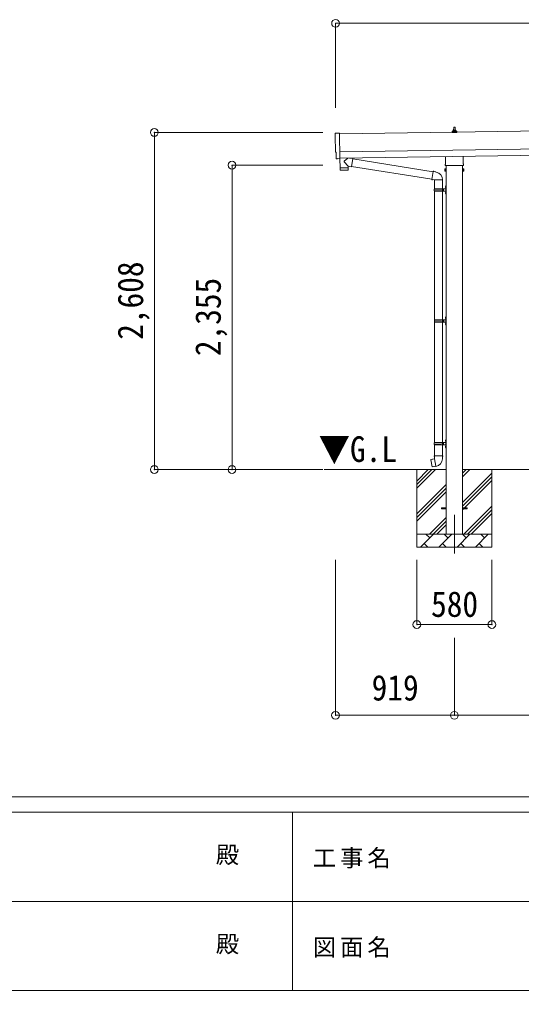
# Model space of a CAD drawing. Units: millimetres at full size, sheet at 1:60. Extents: x -16864 to 16864, y -11640 to 11640.
# Drawn here: x -3007 to 874, y -11640 to -4126 of the extents above; entities that cross this region are included whole.
import ezdxf
from ezdxf.enums import TextEntityAlignment as Align

# ---------------------------------------------------------------- set-up
doc = ezdxf.new("R2010")
doc.units = ezdxf.units.MM
doc.header["$LTSCALE"] = 60
doc.header["$PDMODE"] = 32
doc.header["$PDSIZE"] = 60
doc.linetypes.add('CHAIN1', pattern=[8, 5, -1, 1, -1])
for name, color, linetype, lineweight in [('0-1_Defpoints', 7, 'CHAIN1', 9), ('0-2_TEXT1', 4, 'Continuous', 9), ('0-3_SHAPE', 7, 'Continuous', 9), ('0-7_PARTS2', 7, 'Continuous', 9), ('0-8_TABLE1', 6, 'Continuous', 9), ('0-9_DIM1', 7, 'Continuous', 9), ('F-0', 7, 'Continuous', 9)]:
    doc.layers.add(name, color=color, linetype=linetype, lineweight=lineweight)
doc.styles.add('ＭＳ ゴシック', font='')
doc.styles.get('ＭＳ ゴシック').set_extended_font_data('MS Gothic')

msp = doc.modelspace()

# ---------------------------------------------------------------- linework, layer by layer
at = {"layer": '0-1_Defpoints'}
msp.add_line((354.36, -7959.13), (354.36, -8308.13), dxfattribs=at)
at = {"layer": '0-2_TEXT1'}
for p, q in [((4832.1, -4933.76), (-532.85, -5010.4)), ((336.41, -5000.37), (336.41, -4992.66)), ((372.91, -5000.37), (336.41, -5000.37)), ((336.79, -4991.87), (372.53, -4991.87)), ((337.18, -4991.69), (343.9, -4990.06)), ((344.28, -4989.87), (365.04, -4989.87)), ((344.66, -4989.08), (344.66, -4984.87)), ((345.66, -4984.87), (363.66, -4984.87)), ((348.66, -4984.87), (349.39, -4961.35)), ((350.39, -4960.37), (358.94, -4960.37)), ((359.94, -4961.35), (360.66, -4984.87)), ((364.66, -4989.08), (364.66, -4984.87)), ((372.15, -4991.69), (365.43, -4990.06)), ((372.91, -5000.37), (372.91, -4992.66)), ((-530.85, -5150.38), (4834.1, -5073.74)), ((-530.13, -5200.38), (4834.82, -5123.74)), ((-549.71, -5204.43), (-556.63, -5204.16)), ((284.36, -5253.13), (284.36, -5247.63)), ((286.06, -5244.36), (286.06, -5188.72)), ((422.29, -5256.63), (286.42, -5256.63)), ((291.86, -5256.63), (291.86, -8109.13)), ((416.86, -8109.13), (416.86, -5256.63)), ((422.66, -5186.77), (422.66, -5244.36)), ((424.36, -5247.63), (424.36, -5253.13)), ((280.36, -5282.63), (281.11, -5281.32)), ((280.36, -5282.63), (280.36, -5299.63)), ((280.36, -5299.63), (281.11, -5300.95)), ((287.36, -5286.22), (281.11, -5286.22)), ((287.36, -5296.04), (281.11, -5296.04)), ((287.36, -5300.95), (281.11, -5300.95)), ((289.86, -5300.33), (287.36, -5300.33)), ((418.86, -5300.33), (421.36, -5300.33)), ((421.36, -5286.22), (427.6, -5286.22)), ((421.36, -5296.04), (427.6, -5296.04)), ((421.36, -5300.95), (427.6, -5300.95)), ((428.36, -5282.63), (427.6, -5281.32)), ((428.36, -5299.63), (427.6, -5300.95)), ((428.36, -5282.63), (428.36, -5299.63)), ((254.36, -7904.63), (291.86, -7904.63)), ((254.36, -7913.63), (254.36, -7904.63)), ((254.36, -7904.63), (291.86, -7904.63)), ((254.36, -7913.63), (254.36, -7904.63)), ((254.36, -7913.63), (291.86, -7913.63)), ((254.36, -7913.63), (291.86, -7913.63)), ((416.86, -7904.63), (454.36, -7904.63)), ((416.86, -7904.63), (454.36, -7904.63)), ((416.86, -7913.63), (454.36, -7913.63)), ((416.86, -7913.63), (454.36, -7913.63)), ((454.36, -7913.63), (454.36, -7904.63)), ((454.36, -7913.63), (454.36, -7904.63))]:
    msp.add_line(p, q, dxfattribs=at)
for points in [[(-564.47, -5007.41), (-532.92, -5005.31), (-530.1, -5203.14)], [(-559.52, -5201.21), (-560.19, -5154.19), (-560.79, -5154.2)], [(-548.97, -5204.14), (-548.32, -5203.5), (-530.08, -5204.15)], [(287.36, -5300.95), (287.36, -5281.32), (281.11, -5281.32)], [(287.36, -5300.33), (287.36, -5281.93), (289.86, -5281.93)], [(421.36, -5300.33), (421.36, -5281.93), (418.86, -5281.93)], [(421.36, -5300.95), (421.36, -5281.32), (427.6, -5281.32)]]:
    msp.add_lwpolyline(points, dxfattribs=at)
for points in [[(289.86, -5301.63), (289.86, -5280.63), (291.86, -5280.63), (291.86, -5301.63)], [(418.86, -5301.63), (418.86, -5280.63), (416.86, -5280.63), (416.86, -5301.63)]]:
    msp.add_lwpolyline(points, close=True, dxfattribs=at)
for centre, radius, start, end in [((337.41, -4992.66), 1, 103.62699, 180), ((343.66, -4989.08), 1, 283.62699, 0), ((348.75, -4985.51), 4.13, 90, 171.17633), ((345.66, -4985.87), 1, 90, 180), ((350.39, -4961.37), 1, 90, 178.60509), ((358, -4984.87), 4.83, 133.60282, 180), ((351.33, -4984.87), 4.83, 0, 46.39718), ((358.94, -4961.37), 1, 1.39491, 90), ((360.58, -4985.51), 4.13, 8.82367, 90), ((363.66, -4985.87), 1, 0, 90), ((365.66, -4989.08), 1, 180, 256.37301), ((371.91, -4992.66), 1, 0, 76.37301), ((288.36, -5247.63), 4, 125.09963, 180), ((288.36, -5253.13), 4, 180, 194.47751), ((288.36, -5253.13), 4, 194.47751, 241.04498), ((420.36, -5253.13), 4, 298.95502, 345.52249), ((420.36, -5247.63), 4, 0, 54.90037), ((420.36, -5253.13), 4, 345.52249, 0), ((284.7, -5283.77), 4.34, 145.61575, 214.38425), ((284.7, -5298.49), 4.34, 145.61575, 214.38425), ((296.6, -5291.13), 16.24, 162.41205, 197.58795), ((412.11, -5291.13), 16.24, 342.41205, 17.58795), ((424.01, -5283.77), 4.34, 325.61575, 34.38425), ((424.01, -5298.49), 4.34, 325.61575, 34.38425)]:
    msp.add_arc(centre, radius, start, end, dxfattribs=at)
for centre, major_axis, ratio, start_param, end_param in [((-564.27, -5010.41), (-3, -0.04), 0.99863, 4.7647489, 6.2979817), ((-5328.63, -5148.9), (4762.89, 68.04), 0.99863, 6.2686928, 6.2979817), ((-560.85, -5149.8), (-4.41, -0.06), 0.99863, 6.2686928, 7.8539816), ((-556.51, -5201.16), (-2.15, -2.1), 0.9974, 5.5252311, 7.0411395), ((-549.67, -5203.43), (-0.717, -0.7), 0.9974, 0.7579542, 1.5707963)]:
    msp.add_ellipse(centre, major_axis=major_axis, ratio=ratio, start_param=start_param, end_param=end_param, dxfattribs=at)
at = {"layer": '0-3_SHAPE'}
for p, q in [((291.86, -7609.13), (-652.3, -7609.13)), ((64.36, -7725.9), (181.12, -7609.13)), ((64.36, -7754.18), (209.41, -7609.13)), ((64.36, -7697.61), (152.84, -7609.13)), ((64.36, -7609.13), (64.36, -8209.13)), ((3291.86, -7609.13), (416.86, -7609.13)), ((416.86, -7637.96), (445.68, -7609.13)), ((416.86, -7666.24), (473.96, -7609.13)), ((416.86, -7864.23), (644.36, -7636.73)), ((644.36, -7609.13), (644.36, -8209.13)), ((64.36, -7952.17), (291.86, -7724.67)), ((416.86, -7892.51), (644.36, -7665.01)), ((416.86, -7920.8), (644.36, -7693.3)), ((64.36, -7980.46), (291.86, -7752.96)), ((64.36, -8008.74), (291.86, -7781.24)), ((426.51, -8109.13), (644.36, -7891.29)), ((454.8, -8109.13), (644.36, -7919.57)), ((483.08, -8109.13), (644.36, -7947.86)), ((161.95, -8109.13), (291.86, -7979.23)), ((190.24, -8109.13), (291.86, -8007.51)), ((218.52, -8109.13), (291.86, -8035.8)), ((64.36, -8109.13), (644.36, -8109.13)), ((92.22, -8209.13), (192.22, -8109.13)), ((163.67, -8137.68), (135.12, -8109.13)), ((233.64, -8209.13), (333.64, -8109.13)), ((305.09, -8137.68), (276.54, -8109.13)), ((375.07, -8209.13), (475.07, -8109.13)), ((446.51, -8137.68), (417.96, -8109.13)), ((516.49, -8209.13), (616.49, -8109.13)), ((587.93, -8137.68), (559.38, -8109.13)), ((120.78, -8180.58), (149.33, -8209.13)), ((262.2, -8180.58), (290.75, -8209.13)), ((403.62, -8180.58), (432.17, -8209.13)), ((545.04, -8180.58), (573.59, -8209.13)), ((644.36, -8209.13), (64.36, -8209.13))]:
    msp.add_line(p, q, dxfattribs=at)
at = {"layer": '0-8_TABLE1'}
for p, q in [((-563.86, -4156.49), (-563.86, -4810.82)), ((10275.06, -4156.49), (-563.86, -4156.49)), ((-1963.86, -5000.84), (-663.17, -5000.84)), ((-1963.86, -5000.84), (-1963.86, -7609.13)), ((-1363.86, -5254.13), (-663.17, -5254.13)), ((-1363.86, -5254.13), (-1363.86, -7609.13)), ((-1963.86, -7609.13), (-663.17, -7609.13)), ((-564.17, -9510.13), (-564.17, -8308.13)), ((64.36, -8808.13), (64.36, -8308.13)), ((644.36, -8808.13), (644.36, -8308.13)), ((64.36, -8808.13), (644.36, -8808.13)), ((354.36, -9510.13), (354.36, -8910.13)), ((354.36, -9510.13), (-564.17, -9510.13)), ((3354.36, -9510.13), (354.36, -9510.13))]:
    msp.add_line(p, q, dxfattribs=at)
for p in [(-563.86, -4156.49), (-1963.86, -5000.84), (-1363.86, -5254.13), (-1963.86, -7609.13), (-1363.86, -7609.13), (64.36, -8808.13), (644.36, -8808.13), (-564.17, -9510.13), (354.36, -9510.13)]:
    msp.add_point(p, dxfattribs=at)
at = {"layer": '0-9_DIM1'}
for p, q in [((-530.1, -5203.14), (-530.08, -5204.15)), ((-465.64, -5262.45), (-496.51, -5229.34)), ((-468.69, -5199.5), (-496.34, -5222.01)), ((-431.07, -5203.51), (-456.91, -5199.33)), ((-431.07, -5203.51), (-441.23, -5266.39)), ((-431.36, -5205.33), (190.79, -5304.39)), ((-529.45, -5276.38), (-529.03, -5289.42)), ((-468.45, -5291.51), (-525.99, -5292.33)), ((-524.96, -5275.31), (-524.93, -5276.31)), ((-469.97, -5274.53), (-469.97, -5275.53)), ((-465.64, -5262.45), (-441.23, -5266.39)), ((-465.64, -5262.45), (-465.47, -5274.46)), ((-440.94, -5264.57), (180.37, -5363.49)), ((180.05, -5365.3), (185.58, -5333.94)), ((191.11, -5302.57), (185.58, -5333.94)), ((191.11, -5302.57), (192.26, -5300.59)), ((192.26, -5300.59), (195.82, -5301.22)), ((195.82, -5301.22), (196.23, -5303.57)), ((210.75, -5306.39), (212.43, -5308.02)), ((212.43, -5308.02), (214.55, -5308.47)), ((180.05, -5365.3), (180.45, -5367.56)), ((180.05, -5365.3), (185.2, -5366.12)), ((180.45, -5367.56), (184.01, -5368.19)), ((184.01, -5368.19), (185.2, -5366.12)), ((185.2, -5366.12), (199.81, -5368.43)), ((199.81, -5368.43), (202.01, -5367.45)), ((262.31, -5367.85), (201.13, -5367.85)), ((201.86, -5367.85), (201.86, -5437.14)), ((261.86, -5367.85), (261.86, -5437.14)), ((198.86, -5439.14), (249.19, -5439.14)), ((198.86, -5453.14), (249.19, -5453.14)), ((199.86, -5437.14), (285.86, -5437.14)), ((199.86, -5437.14), (199.86, -5439.14)), ((199.86, -5455.14), (199.86, -5453.14)), ((199.86, -5455.14), (285.86, -5455.14)), ((201.86, -5455.14), (201.86, -6450.13)), ((258.86, -5437.14), (258.86, -5441.64)), ((258.86, -5441.64), (260.86, -5441.64)), ((258.86, -5455.14), (258.86, -5450.64)), ((258.86, -5450.64), (260.86, -5450.64)), ((260.86, -5441.64), (260.86, -5446.14)), ((260.86, -5450.64), (260.86, -5446.14)), ((261.86, -5455.14), (261.86, -6450.13)), ((266.86, -5437.14), (266.86, -5446.14)), ((266.86, -5441.64), (269.86, -5441.64)), ((266.86, -5455.14), (266.86, -5446.14)), ((266.86, -5450.64), (269.86, -5450.64)), ((269.86, -5441.64), (269.86, -5446.14)), ((269.86, -5450.64), (269.86, -5446.14)), ((285.55, -5419.99), (287.6, -5420.99)), ((285.55, -5467.99), (287.6, -5468.99)), ((286.82, -5417.99), (287.46, -5417.99)), ((286.82, -5417.99), (286.82, -5426.29)), ((286.82, -5426.29), (287.46, -5426.29)), ((286.82, -5465.99), (287.46, -5465.99)), ((286.82, -5465.99), (286.82, -5474.29)), ((286.82, -5474.29), (287.46, -5474.29)), ((287.46, -5417.99), (287.46, -5426.29)), ((287.46, -5417.99), (287.86, -5418.39)), ((287.46, -5426.29), (287.86, -5425.89)), ((287.46, -5465.99), (287.46, -5474.29)), ((287.46, -5465.99), (287.86, -5466.39)), ((287.46, -5474.29), (287.86, -5473.89)), ((287.6, -5420.99), (288.21, -5422.14)), ((287.6, -5468.99), (288.21, -5470.14)), ((287.86, -5414.14), (290.86, -5412.64)), ((287.86, -5414.14), (287.86, -5446.14)), ((287.86, -5418.39), (287.86, -5425.89)), ((287.86, -5478.14), (287.86, -5446.14)), ((287.86, -5466.39), (287.86, -5473.89)), ((287.86, -5478.14), (290.86, -5479.64)), ((290.86, -5412.64), (290.86, -5446.14)), ((290.86, -5412.64), (291.86, -5412.64)), ((290.86, -5479.64), (290.86, -5446.14)), ((290.86, -5479.64), (291.86, -5479.64)), ((291.86, -5412.64), (291.86, -5446.14)), ((291.86, -5479.64), (291.86, -5446.14)), ((201.36, -6452.13), (251.69, -6452.13)), ((202.36, -6450.13), (202.36, -6452.13)), ((202.36, -6450.13), (285.86, -6450.13)), ((261.36, -6450.13), (261.36, -6454.63)), ((261.36, -6454.63), (263.36, -6454.63)), ((263.36, -6454.63), (263.36, -6459.13)), ((263.36, -6463.63), (263.36, -6459.13)), ((269.36, -6450.13), (269.36, -6459.13)), ((269.36, -6454.63), (272.36, -6454.63)), ((269.36, -6468.13), (269.36, -6459.13)), ((272.36, -6454.63), (272.36, -6459.13)), ((272.36, -6463.63), (272.36, -6459.13)), ((285.55, -6432.98), (287.6, -6433.98)), ((286.82, -6430.98), (287.46, -6430.98)), ((286.82, -6430.98), (286.82, -6439.28)), ((286.82, -6439.28), (287.46, -6439.28)), ((287.46, -6430.98), (287.46, -6439.28)), ((287.46, -6430.98), (287.86, -6431.38)), ((287.46, -6439.28), (287.86, -6438.88)), ((287.6, -6433.98), (288.21, -6435.13)), ((287.86, -6427.13), (290.86, -6425.63)), ((287.86, -6427.13), (287.86, -6459.13)), ((287.86, -6431.38), (287.86, -6438.88)), ((287.86, -6491.13), (287.86, -6459.13)), ((290.86, -6425.63), (290.86, -6459.13)), ((290.86, -6425.63), (291.86, -6425.63)), ((290.86, -6492.63), (290.86, -6459.13)), ((291.86, -6425.63), (291.86, -6459.13)), ((291.86, -6492.63), (291.86, -6459.13)), ((201.36, -6466.13), (251.69, -6466.13)), ((201.86, -6468.12), (201.86, -7400.13)), ((202.36, -6468.13), (202.36, -6466.13)), ((202.36, -6468.13), (285.86, -6468.13)), ((261.36, -6468.13), (261.36, -6463.63)), ((261.36, -6463.63), (263.36, -6463.63)), ((261.86, -6468.12), (261.86, -7400.13)), ((269.36, -6463.63), (272.36, -6463.63)), ((285.55, -6480.98), (287.6, -6481.98)), ((286.82, -6478.98), (287.46, -6478.98)), ((286.82, -6478.98), (286.82, -6487.28)), ((286.82, -6487.28), (287.46, -6487.28)), ((287.46, -6478.98), (287.46, -6487.28)), ((287.46, -6478.98), (287.86, -6479.38)), ((287.46, -6487.28), (287.86, -6486.88)), ((287.6, -6481.98), (288.21, -6483.13)), ((287.86, -6479.38), (287.86, -6486.88)), ((287.86, -6491.13), (290.86, -6492.63)), ((290.86, -6492.63), (291.86, -6492.63)), ((198.86, -7402.13), (249.19, -7402.13)), ((198.86, -7416.13), (249.19, -7416.13)), ((199.86, -7400.13), (285.86, -7400.13)), ((199.86, -7400.13), (199.86, -7402.13)), ((199.86, -7418.13), (199.86, -7416.13)), ((199.86, -7418.13), (285.86, -7418.13)), ((201.86, -7418.13), (201.86, -7503.06)), ((258.86, -7400.13), (258.86, -7404.63)), ((258.86, -7404.63), (260.86, -7404.63)), ((258.86, -7418.13), (258.86, -7413.63)), ((258.86, -7413.63), (260.86, -7413.63)), ((260.86, -7404.63), (260.86, -7409.13)), ((260.86, -7413.63), (260.86, -7409.13)), ((261.86, -7418.13), (261.86, -7503.06)), ((266.86, -7400.13), (266.86, -7409.13)), ((266.86, -7404.63), (269.86, -7404.63)), ((266.86, -7418.13), (266.86, -7409.13)), ((266.86, -7413.63), (269.86, -7413.63)), ((269.86, -7404.63), (269.86, -7409.13)), ((269.86, -7413.63), (269.86, -7409.13)), ((285.55, -7382.98), (287.6, -7383.98)), ((285.55, -7430.98), (287.6, -7431.98)), ((286.82, -7380.98), (287.46, -7380.98)), ((286.82, -7380.98), (286.82, -7389.28)), ((286.82, -7389.28), (287.46, -7389.28)), ((286.82, -7428.98), (287.46, -7428.98)), ((286.82, -7428.98), (286.82, -7437.28)), ((286.82, -7437.28), (287.46, -7437.28)), ((287.46, -7380.98), (287.46, -7389.28)), ((287.46, -7380.98), (287.86, -7381.38)), ((287.46, -7389.28), (287.86, -7388.88)), ((287.46, -7428.98), (287.46, -7437.28)), ((287.46, -7428.98), (287.86, -7429.38)), ((287.46, -7437.28), (287.86, -7436.88)), ((287.6, -7383.98), (288.21, -7385.13)), ((287.6, -7431.98), (288.21, -7433.13)), ((287.86, -7377.13), (290.86, -7375.63)), ((287.86, -7377.13), (287.86, -7409.13)), ((287.86, -7381.38), (287.86, -7388.88)), ((287.86, -7441.13), (287.86, -7409.13)), ((287.86, -7429.38), (287.86, -7436.88)), ((290.86, -7375.63), (290.86, -7409.13)), ((290.86, -7375.63), (291.86, -7375.63)), ((290.86, -7442.63), (290.86, -7409.13)), ((291.86, -7375.63), (291.86, -7409.13)), ((291.86, -7442.63), (291.86, -7409.13)), ((200.01, -7503.06), (197.86, -7503.84)), ((197.86, -7503.84), (197.86, -7507.46)), ((197.86, -7507.46), (200.1, -7508.27)), ((200.01, -7503.06), (231.86, -7503.06)), ((200.01, -7503.06), (200.1, -7508.27)), ((200.1, -7508.27), (200.35, -7523.06)), ((263.71, -7503.06), (231.86, -7503.06)), ((265.86, -7507.46), (263.61, -7508.27)), ((263.71, -7503.06), (265.86, -7503.84)), ((265.86, -7503.84), (265.86, -7507.46)), ((287.86, -7441.13), (290.86, -7442.63)), ((290.86, -7442.63), (291.86, -7442.63)), ((173.4, -7531.51), (172.59, -7532.68)), ((172.59, -7532.68), (182.21, -7587.24)), ((201.26, -7526.26), (173.4, -7531.51)), ((186.14, -7528.91), (185.93, -7529.15)), ((196.23, -7586.15), (195.95, -7585.99)), ((200.35, -7523.06), (201.71, -7525.06)), ((211.62, -7583.55), (201.48, -7526.08)), ((201.51, -7525.26), (201.51, -7525.96)), ((201.71, -7525.06), (201.67, -7525.06)), ((211.92, -7584.32), (211.68, -7583.66)), ((262.04, -7525), (261.97, -7527.16)), ((263.36, -7523.06), (262.04, -7525))]:
    msp.add_line(p, q, dxfattribs=at)
for points in [[(-530.48, -5204.13), (-529.46, -5275.38), (-465.47, -5274.46)], [(-465.5, -5288.52), (-465.46, -5275.46), (-529.45, -5276.38)], [(191.11, -5302.57), (196.23, -5303.57), (210.75, -5306.39)], [(285.55, -5424.29), (287.6, -5423.29), (288.21, -5422.14)], [(285.55, -5472.29), (287.6, -5471.29), (288.21, -5470.14)], [(285.55, -6437.28), (287.6, -6436.28), (288.21, -6435.13)], [(285.55, -6485.28), (287.6, -6484.28), (288.21, -6483.13)], [(285.55, -7387.28), (287.6, -7386.28), (288.21, -7385.13)], [(285.55, -7435.28), (287.6, -7434.28), (288.21, -7433.13)], [(263.71, -7503.06), (263.61, -7508.27), (263.36, -7523.06)], [(211.35, -7583.46), (183.37, -7588.06), (182.21, -7587.24)], [(188.38, -7528.69), (188.1, -7528.54), (186.14, -7528.91)], [(198.42, -7585.59), (198.2, -7585.82), (196.23, -7586.15)]]:
    msp.add_lwpolyline(points, dxfattribs=at)
for centre, radius, start, end in [((-493.03, -5225.76), 5, 131.47396, 225.79244), ((-526.04, -5289.33), 3, 181.81845, 270.86677), ((-468.5, -5288.51), 3, 270.81845, 359.81845), ((202.01, -5367.45), 60.3, 359.62495, 78), ((247.61, -5446.14), 49.25, 171.82876, 180.00002), ((247.61, -5446.14), 49.25, 180.00002, 188.17127), ((249.19, -5437.14), 2, 270, 359.99998), ((249.19, -5455.14), 2, 0.00005, 90.00004), ((291.15, -5422.14), 6, 136.21765, 223.78235), ((291.15, -5470.14), 6, 136.21765, 223.78235), ((285.86, -5435.14), 2, 270, 359.99998), ((285.86, -5457.14), 2, 0.00005, 90.00004), ((250.11, -6459.13), 49.25, 171.82876, 180.00002), ((250.11, -6459.13), 49.25, 180.00002, 188.17127), ((251.69, -6450.13), 2, 270, 359.99998), ((291.15, -6435.13), 6, 136.21765, 223.78235), ((285.86, -6448.13), 2, 270, 359.99998), ((251.69, -6468.13), 2, 0.00005, 90.00004), ((291.15, -6483.13), 6, 136.21765, 223.78235), ((285.86, -6470.13), 2, 0.00005, 90.00004), ((247.61, -7409.13), 49.25, 171.82876, 180.00002), ((247.61, -7409.13), 49.25, 180.00002, 188.17127), ((249.19, -7400.13), 2, 270, 359.99998), ((249.19, -7418.13), 2, 0.00005, 90.00004), ((291.15, -7385.13), 6, 136.21765, 223.78235), ((291.15, -7433.13), 6, 136.21765, 223.78235), ((285.86, -7398.13), 2, 270, 359.99998), ((285.86, -7420.13), 2, 0.00005, 90.00004), ((201.21, -7525.96), 0.3, 280.66842, 0), ((201.71, -7525.26), 0.2, 100, 180), ((211.4, -7583.76), 0.3, 20, 99.33158), ((212.11, -7584.25), 0.2, 200, 279.96938), ((201.71, -7525.06), 60.3, 279.96938, 358)]:
    msp.add_arc(centre, radius, start, end, dxfattribs=at)
at = {"layer": 'F-0', "color": 5, "lineweight": 5}
for p, q in [((-16864.12, -10140), (16015.88, -10140)), ((-16864.12, -10260), (10682.37, -10260)), ((-897.63, -10260), (-897.63, -11640)), ((-6897.63, -10950), (5402.37, -10950)), ((-16864.12, -11640), (16015.88, -11640))]:
    msp.add_line(p, q, dxfattribs=at)

# ---------------------------------------------------------------- texts
at = {"layer": '0-7_PARTS2', "style": 'ＭＳ ゴシック', "width": 0.9}
msp.add_text('▼G.L', height=197.9, dxfattribs=at).set_placement((-695.03, -7609.41), align=Align.BOTTOM_LEFT)
at = {"layer": '0-8_TABLE1', "color": 7, "style": 'ＭＳ ゴシック', "width": 0.9}
for s, p in [('2,608', (-1991.36, -6604.98)), ('2,355', (-1391.36, -6731.63))]:
    msp.add_text(s, height=197.9, rotation=90, dxfattribs=at).set_placement(p, align=Align.BOTTOM_LEFT)
for s, p in [('580', (174.36, -8808.13)), ('919', (-284.91, -9455.13))]:
    msp.add_text(s, height=197.9, dxfattribs=at).set_placement(p, align=Align.BOTTOM_LEFT)
at = {"layer": 'F-0', "style": 'ＭＳ ゴシック'}
for p in [(-1489.06, -10695), (-1489.06, -11385)]:
    msp.add_text('殿', height=132, dxfattribs=at).set_placement(p, align=Align.BOTTOM_LEFT)
at = {"layer": 'F-0', "char_height": 132, "attachment_point": 7, "style": 'ＭＳ ゴシック'}
for s, insert in [('\\T1.17;工事名', (-739.42, -10695)), ('\\T1.17;図面名', (-739.42, -11385))]:
    msp.add_mtext(s, dxfattribs=dict(at, insert=insert))

doc.saveas('drawing.dxf')
